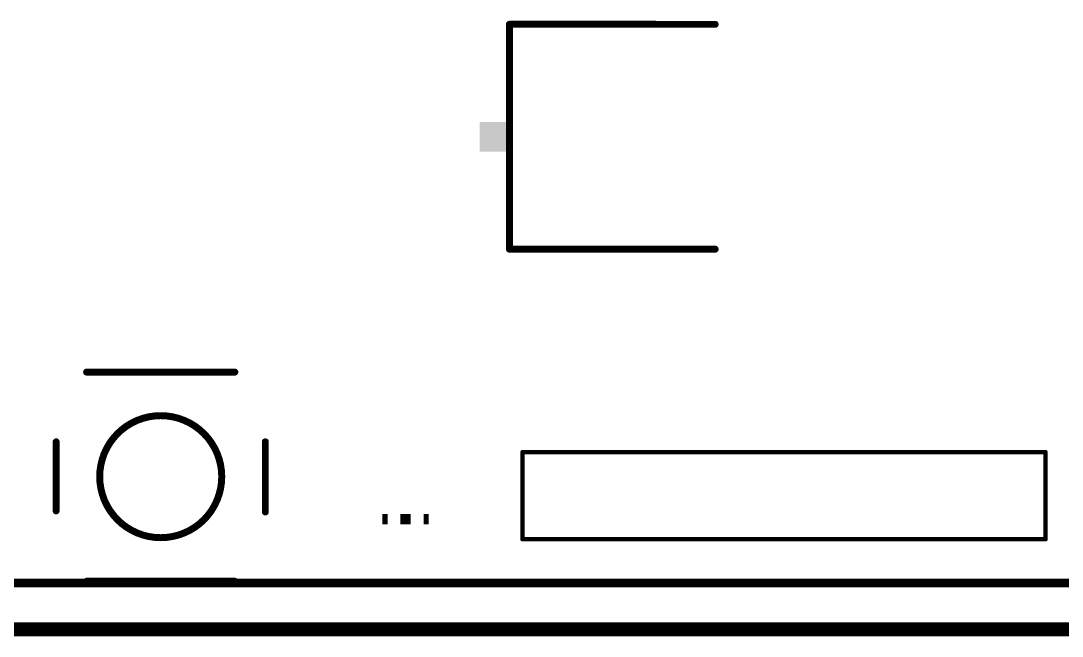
# Model space of a CAD drawing. Extents: x -5 to 102, y 0 to 80.
# Drawn here: x 17.13 to 47.48, y -0.2 to 17.73 of the extents above; entities that cross this region are included whole.
import ezdxf

# ---------------------------------------------------------------- set-up
doc = ezdxf.new("R2010")
doc.units = 0
for name, color, linetype in [('20', 7, 'CONTINUOUS'), ('21', 253, 'CONTINUOUS'), ('22', 253, 'CONTINUOUS')]:
    doc.layers.add(name, color=color, linetype=linetype)

# ---------------------------------------------------------------- blocks, each defined once
blk = doc.blocks.new('RECT')
blk.add_solid([(-0.5, -0.5), (0.5, -0.5), (-0.5, 0.5), (0.5, 0.5)])

msp = doc.modelspace()

# ---------------------------------------------------------------- linework, layer by layer
at = {"layer": '20', "const_width": 0.4064}
msp.add_lwpolyline([(2, 0), (98, 0)], dxfattribs=at)
at = {"layer": '21'}
for points, const_width in [([(31.369, 11.074), (31.369, 17.628)], 0.2032), ([(31.369, 17.628), (37.3634, 17.6276)], 0.2032), ([(37.3634, 11.0744), (31.369, 11.074)], 0.2032), ([(23.368, 7.493), (19.05, 7.493)], 0.2032), ([(18.161, 3.447), (18.161, 5.461)], 0.2032), ([(24.257, 3.417), (24.257, 5.461)], 0.2032), ([(31.75, 5.16), (31.75, 2.62)], 0.127), ([(46.99, 5.16), (31.75, 5.16)], 0.127), ([(46.99, 2.62), (46.99, 5.16)], 0.127), ([(31.75, 2.62), (46.99, 2.62)], 0.127), ([(19.05, 1.397), (23.368, 1.397)], 0.2032)]:
    msp.add_lwpolyline(points, dxfattribs=dict(at, const_width=const_width))
for points, const_width in [([(31.4198, 17.628, 1), (31.3182, 17.628)], 0.1016), ([(31.369, 17.6788, 1), (31.369, 17.5772)], 0.1016), ([(37.3634, 17.5768, 1), (37.3634, 17.6784)], 0.1016), ([(31.369, 11.1248, 1), (31.369, 11.0232)], 0.1016), ([(31.3182, 11.074, 1), (31.4198, 11.074)], 0.1016), ([(37.3634, 11.0236, 1), (37.3634, 11.1252)], 0.1016), ([(19.05, 7.5438, 1), (19.05, 7.4422)], 0.1016), ([(23.368, 7.4422, 1), (23.368, 7.5438)], 0.1016), ([(21.209, 2.667, 1), (21.209, 6.223, 1), (21.209, 2.667)], 0.2032), ([(18.2118, 5.461, 1), (18.1102, 5.461)], 0.1016), ([(24.3078, 5.461, 1), (24.2062, 5.461)], 0.1016), ([(31.7817, 5.16, 1), (31.7183, 5.16)], 0.0635), ([(31.75, 5.1917, 1), (31.75, 5.1283)], 0.0635), ([(47.0218, 5.16, 1), (46.9582, 5.16)], 0.0635), ([(46.99, 5.1283, 1), (46.99, 5.1917)], 0.0635), ([(18.1102, 3.447, 1), (18.2118, 3.447)], 0.1016), ([(24.2062, 3.417, 1), (24.3078, 3.417)], 0.1016), ([(31.75, 2.6518, 1), (31.75, 2.5882)], 0.0635), ([(31.7183, 2.62, 1), (31.7817, 2.62)], 0.0635), ([(46.9582, 2.62, 1), (47.0218, 2.62)], 0.0635), ([(46.99, 2.5882, 1), (46.99, 2.6518)], 0.0635), ([(19.05, 1.4478, 1), (19.05, 1.3462)], 0.1016), ([(23.368, 1.3462, 1), (23.368, 1.4478)], 0.1016)]:
    msp.add_lwpolyline(points, format="xyb", dxfattribs=dict(at, const_width=const_width))
at = {"layer": '22', "const_width": 0.254}
msp.add_lwpolyline([(0, 1.35), (99.06, 1.35)], dxfattribs=at)

# ---------------------------------------------------------------- block references
at = {"layer": '21'}
for p, xscale, yscale, rotation in [((30.8864, 14.351), 0.8636, 0.762, 270), ((27.745, 3.204), 0.15, 0.3, 180), ((28.345, 3.204), 0.3, 0.3, 180), ((28.945, 3.204), 0.15, 0.3, 180)]:
    msp.add_blockref('RECT', p, dxfattribs=dict(at, xscale=xscale, yscale=yscale, rotation=rotation))

doc.saveas('drawing.dxf')
